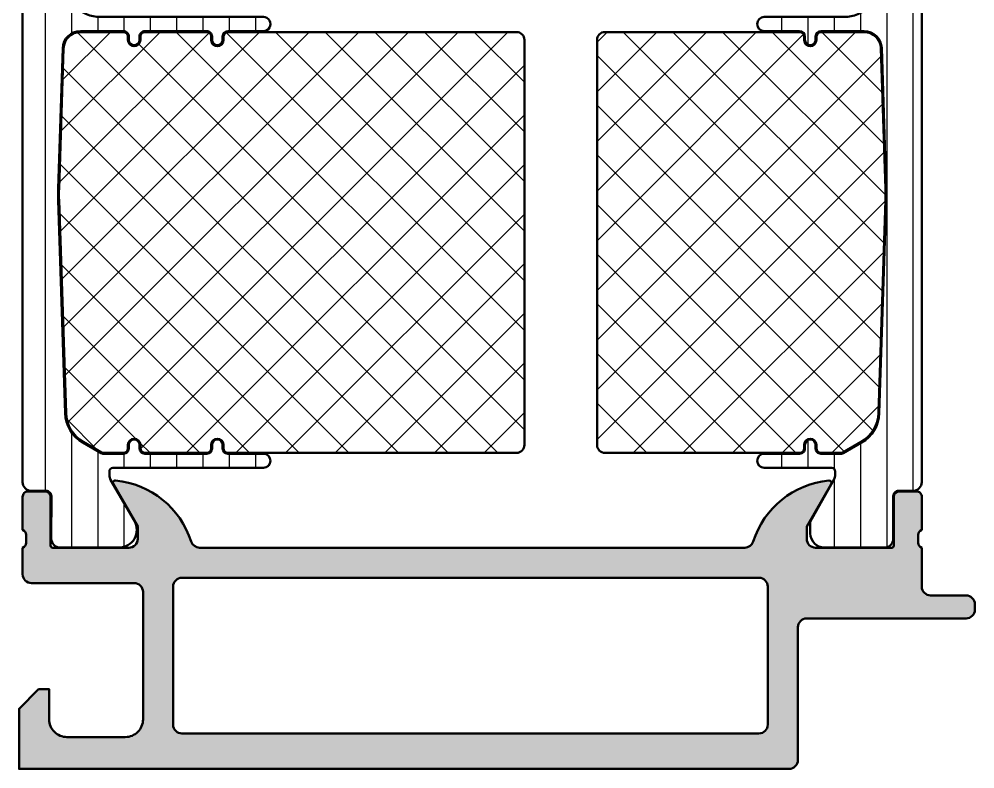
# Model space of a CAD drawing. Extents: x 0 to 69, y 0 to 75.
# Drawn here: x 0 to 54, y 0 to 42.4 of the extents above; entities that cross this region are included whole.
import ezdxf

# ---------------------------------------------------------------- set-up
doc = ezdxf.new("R2010")
doc.units = 0
for name, color, linetype, lineweight in [('0S-Alu contour', 7, 'Continuous', 50), ('0S-Alu hatch', 252, 'Continuous', 25), ('0S-Plastic contour', 254, 'Continuous', 50), ('0S-Plastic hatch', 253, 'Continuous', 25), ('0S-PT contour', 91, 'Continuous', 50), ('0S-PT hatch', 103, 'Continuous', 25)]:
    doc.layers.add(name, color=color, linetype=linetype, lineweight=lineweight)
pattern_1 = [(90, (0, 0), (-1.4859, 0), [])]
pattern_2 = [(135, (0, 0), (-1.403165018917055, -1.403165018917055), []), (225, (0, 0), (1.403165018917055, -1.403165018917055), [])]

# ---------------------------------------------------------------- blocks, each defined once
blk = doc.blocks.new('284167__EAC39E24_F08F_41FD_8D6D_3F1901CAF143___A9483311_2D01_4CB7_B4D9_934046F6C6C5_')
at = {"layer": '0S-Plastic hatch'}
h = blk.add_hatch(dxfattribs=at)
h.set_pattern_fill('ANSI31', color=256, scale=0.4680000000000001, angle=45, style=0)
h.set_pattern_definition(pattern_1)
edge = h.paths.add_edge_path()
edge.add_line((0.2000122070315732, 48.79000299999995), (0.2000122070316014, 16.20999699999988))
edge.add_arc((0.7000122070316016, 16.20999699999988), 0.5000000000000001, 180, 270.000000000008)
edge.add_line((0.7000122070316716, 15.70999699999988), (1.520344880289144, 15.70999699999999))
edge.add_ellipse((1.520344880289145, 15.40999699999993), major_axis=(-0.3000000000000664, 0), ratio=1, start_angle=180, end_angle=270.0000000000001, ccw=False)
edge.add_line((1.820344880289212, 15.40999699999998), (1.820010250983045, 13.00999861706368))
edge.add_arc((2.320006228421732, 13.00999597743869), 0.4999959774456543, 179.9996975182267, 270.0003024811965)
edge.add_line((2.320008868046897, 12.51), (5.635171554863063, 12.51))
edge.add_arc((5.647048997942938, 13.50992946068492), 0.9999999999998763, 269.3194566383534, 389.9999965993499)
edge.add_line((6.513074431403539, 14.00992940928405), (5.166999490301249, 16.34139991764112))
edge.add_ellipse((5.600012207031618, 16.59139989194066), major_axis=(-0.4999999999999833, 0), ratio=1, start_angle=0, end_angle=29.99999659934292, ccw=False)
edge.add_line((5.100012207031636, 16.59139989194066), (5.100012207031607, 16.81001272908001))
edge.add_ellipse((5.300012207031581, 16.81001272908002), major_axis=(-0.1999999999999744, 0), ratio=1, start_angle=269.9999999999959, end_angle=360, ccw=False)
edge.add_line((5.300012207031596, 17.01001272907999), (13.80001220703162, 17.01001272907994))
edge.add_arc((13.80001220703164, 17.41001272907993), 0.3999999999999879, 269.999999999998, 449.9999999999979)
edge.add_line((13.80001220703165, 17.81001272907992), (11.80001220703171, 17.81001272907995))
edge.add_ellipse((11.80001220703172, 18.11001272908), major_axis=(-0.3000000000000504, 0), ratio=1, start_angle=0, end_angle=89.99999999999773, ccw=False)
edge.add_line((11.50001220703167, 18.11001272908), (11.50001220703158, 18.31001272908004))
edge.add_arc((11.20001220703161, 18.31001272908003), 0.2999999999999687, 0, 180)
edge.add_line((10.90001220703165, 18.31001272908003), (10.90001220703173, 18.11001272908013))
edge.add_ellipse((10.60001220703156, 18.11001272908006), major_axis=(-0.3000000000001677, 0), ratio=1, start_angle=90.0000000000133, end_angle=180, ccw=False)
edge.add_line((10.60001220703163, 17.81001272907989), (7.100012207031634, 17.81001272907998))
edge.add_ellipse((7.100012207031648, 18.11001272908), major_axis=(-0.3000000000000256, 0), ratio=1, start_angle=0, end_angle=89.99999999999733, ccw=False)
edge.add_line((6.800012207031622, 18.11001272908), (6.80001220703151, 18.31001272908003))
edge.add_arc((6.500012207031527, 18.31001272908003), 0.2999999999999829, 0, 180)
edge.add_line((6.200012207031544, 18.31001272908003), (6.20001220703163, 18.11001272908007))
edge.add_ellipse((5.900012207031604, 18.11001272908003), major_axis=(-0.3000000000000256, 0), ratio=1, start_angle=90.00000000000801, end_angle=180, ccw=False)
edge.add_line((5.900012207031646, 17.81001272908001), (4.735910591831197, 17.81001272908003))
edge.add_ellipse((4.735910591831219, 18.01001272871151), major_axis=(-0.1999999996314798, 0), ratio=1, start_angle=59.99999999999358, end_angle=89.99999999999392, ccw=False)
edge.add_line((4.635910592015459, 17.83680764827378), (3.599108108724733, 18.43540571210517))
edge.add_ellipse((4.599107943295758, 20.16745660626702), major_axis=(-1.999999992277227, 0), ratio=1, start_angle=1.7229977105125158, end_angle=60.00000534461259, ccw=False)
edge.add_line((2.600012207031636, 20.10732170492413), (2.205392777067667, 32.13201509160896))
edge.add_ellipse((12.20001220700693, 32.4600127290806), major_axis=(-9.999999999975326, 0), ratio=1, start_angle=-1.8796251589939743, end_angle=1.879625158997726, ccw=False)
edge.add_line((2.205392777067638, 32.78801036655162), (2.463167128385703, 40.72281249282728))
edge.add_ellipse((3.462629071382099, 40.6900127290801), major_axis=(-1.000000000000001, 0), ratio=1, start_angle=269.99999999999915, end_angle=358.12037484100546, ccw=False)
edge.add_line((3.462629071382115, 41.69001272908009), (5.900012207031655, 41.69001272908001))
edge.add_ellipse((5.900012207031662, 41.39001272908005), major_axis=(-0.2999999999999616, 0), ratio=1, start_angle=180, end_angle=270.00000000000136, ccw=False)
edge.add_line((6.200012207031626, 41.39001272908007), (6.200012207031602, 41.19001272908003))
edge.add_arc((6.500012207031585, 41.19001272908002), 0.2999999999999829, 180, 360)
edge.add_line((6.800012207031568, 41.19001272908), (6.800012207031567, 41.39001272908001))
edge.add_ellipse((7.100012207031507, 41.39001272908003), major_axis=(-0.2999999999999403, 0), ratio=1, start_angle=269.9999999999971, end_angle=360, ccw=False)
edge.add_line((7.100012207031523, 41.69001272907997), (10.60001220703178, 41.69001272908002))
edge.add_ellipse((10.60001220703179, 41.3900127290801), major_axis=(-0.299999999999919, 0), ratio=1, start_angle=180, end_angle=270.0000000000017, ccw=False)
edge.add_line((10.90001220703171, 41.39001272908013), (10.90001220703162, 41.19001272908))
edge.add_arc((11.20001220703161, 41.19001272908001), 0.2999999999999989, 180, 360)
edge.add_line((11.50001220703162, 41.19001272908003), (11.50001220703167, 41.39001272908003))
edge.add_ellipse((11.80001220703165, 41.39001272908005), major_axis=(-0.2999999999999829, 0), ratio=1, start_angle=270.0000000000048, end_angle=360, ccw=False)
edge.add_line((11.80001220703163, 41.69001272908004), (13.80001220703163, 41.69001272908001))
edge.add_arc((13.80001220703163, 42.09001272907999), 0.3999999999999844, 270, 450.0000000000002)
edge.add_line((13.80001220703162, 42.49001272907999), (4.587873619331288, 42.49001272907993))
edge.add_ellipse((4.587873619331258, 44.49001272907995), major_axis=(-2.000000000000021, 0), ratio=1, start_angle=-1.8796251589948838, end_angle=90.0000000000008, ccw=False)
edge.add_line((2.588949733338446, 44.55561225657435), (2.600012207031579, 44.89270375323563))
edge.add_ellipse((4.599107951015035, 44.83256885166063), major_axis=(-2.000000000000051, 0), ratio=1, start_angle=299.9999946553889, end_angle=358.2770022894899, ccw=False)
edge.add_line((3.59910811258255, 46.56461975251061), (4.600012126247843, 47.1424918255765))
edge.add_arc((4.100012207031541, 48.00851727600147), 1.000000000000034, 299.9999946553925, 360)
edge.add_line((5.100012207031576, 48.00851727600148), (5.10001220703164, 48.40860010805933))
edge.add_ellipse((5.600012207031622, 48.40860010805926), major_axis=(-0.4999999999999823, 0), ratio=1, start_angle=330.00000340065606, end_angle=360, ccw=False)
edge.add_line((5.166999490301257, 48.6586000823588), (6.513074431403653, 50.99007059071589))
edge.add_arc((5.647048997943041, 51.49007053931505), 0.9999999999999021, 330.0000034006489, 450.6805433616455)
edge.add_line((5.635171554863183, 52.49), (2.320008868046778, 52.49))
edge.add_arc((2.320006228421618, 51.99000402256119), 0.4999959774457751, 89.99969751880425, 180.0003024817733)
edge.add_line((1.820010250982811, 51.99000138293619), (1.820344880289098, 49.59000299999996))
edge.add_ellipse((1.520344880289078, 49.59000299999996), major_axis=(-0.3000000000000196, 0), ratio=1, start_angle=90.00000000001342, end_angle=180, ccw=False)
edge.add_line((1.520344880289148, 49.29000299999994), (0.7000122070315689, 49.29000299999994))
edge.add_arc((0.7000122070315709, 48.79000299999995), 0.5, 90.00000000000021, 180)
at = {"layer": '0S-Plastic contour', "color": 7}
for points in [[(5.635171554863183, 52.49), (2.320008868046778, 52.49)], [(1.820010250982811, 51.99000138293619), (1.820344880289098, 49.59000299999996)], [(5.166999490301257, 48.6586000823588), (6.513074431403653, 50.99007059071589)], [(1.520344880289148, 49.29000299999994), (0.7000122070315689, 49.29000299999994)], [(0.2000122070315732, 48.79000299999995), (0.2000122070316014, 16.20999699999988)], [(5.100012207031576, 48.00851727600148), (5.10001220703164, 48.40860010805933)], [(3.59910811258255, 46.56461975251061), (4.600012126247843, 47.1424918255765)], [(2.588949733338446, 44.55561225657435), (2.600012207031579, 44.89270375323563)], [(13.80001220703162, 42.49001272907999), (4.587873619331288, 42.49001272907993)], [(3.462629071382115, 41.69001272908009), (5.900012207031655, 41.69001272908001)], [(7.100012207031523, 41.69001272907997), (10.60001220703178, 41.69001272908002)], [(11.80001220703163, 41.69001272908004), (13.80001220703163, 41.69001272908001)], [(6.200012207031626, 41.39001272908007), (6.200012207031602, 41.19001272908003)], [(6.800012207031568, 41.19001272908), (6.800012207031567, 41.39001272908001)], [(10.90001220703171, 41.39001272908013), (10.90001220703162, 41.19001272908)], [(11.50001220703162, 41.19001272908003), (11.50001220703167, 41.39001272908003)], [(2.205392777067638, 32.78801036655162), (2.463167128385703, 40.72281249282728)], [(2.600012207031636, 20.10732170492413), (2.205392777067667, 32.13201509160896)], [(4.635910592015459, 17.83680764827378), (3.599108108724733, 18.43540571210517)], [(6.200012207031544, 18.31001272908003), (6.20001220703163, 18.11001272908007)], [(6.800012207031622, 18.11001272908), (6.80001220703151, 18.31001272908003)], [(10.90001220703165, 18.31001272908003), (10.90001220703173, 18.11001272908013)], [(11.50001220703167, 18.11001272908), (11.50001220703158, 18.31001272908004)], [(5.900012207031646, 17.81001272908001), (4.735910591831197, 17.81001272908003)], [(10.60001220703163, 17.81001272907989), (7.100012207031634, 17.81001272907998)], [(13.80001220703165, 17.81001272907992), (11.80001220703171, 17.81001272907995)], [(5.100012207031636, 16.59139989194066), (5.100012207031607, 16.81001272908001)], [(5.300012207031596, 17.01001272907999), (13.80001220703162, 17.01001272907994)], [(6.513074431403539, 14.00992940928405), (5.166999490301249, 16.34139991764112)], [(0.7000122070316716, 15.70999699999988), (1.520344880289144, 15.70999699999999)], [(1.820344880289212, 15.40999699999998), (1.820010250983045, 13.00999861706368)], [(2.320008868046897, 12.51), (5.635171554863063, 12.51)]]:
    blk.add_lwpolyline(points, dxfattribs=at)
for centre, radius, start, end in [((2.320006228421618, 51.99000402256119), 0.4999959774457751, 89.99969751880425, 180.0003024817733), ((5.647048997943041, 51.49007053931505), 0.9999999999999021, 330.0000034006489, 90.68054336164558), ((0.7000122070315709, 48.79000299999995), 0.5, 90.00000000000021, 180), ((4.100012207031541, 48.00851727600147), 1.000000000000034, 299.9999946553925, 0), ((13.80001220703163, 42.09001272907999), 0.3999999999999844, 270, 90.00000000000026), ((6.500012207031585, 41.19001272908002), 0.2999999999999829, 180, 0), ((11.20001220703161, 41.19001272908001), 0.2999999999999989, 180, 0), ((6.500012207031527, 18.31001272908003), 0.2999999999999829, 0, 180), ((11.20001220703161, 18.31001272908003), 0.2999999999999687, 0, 180), ((13.80001220703164, 17.41001272907993), 0.3999999999999879, 269.999999999998, 89.99999999999797), ((0.7000122070316016, 16.20999699999988), 0.5000000000000001, 180, 270.000000000008), ((5.647048997942938, 13.50992946068492), 0.9999999999998763, 269.3194566383534, 29.9999965993499), ((2.320006228421732, 13.00999597743869), 0.4999959774456543, 179.9996975182267, 270.0003024811965)]:
    blk.add_arc(centre, radius, start, end, dxfattribs=at)
at = {"layer": '0S-Plastic contour', "color": 7, "extrusion": (0, 0, -1)}
for centre, radius, start, end in [((-1.520344880289078, 49.59000299999996), 0.3000000000000196, 180, 269.9999999999866), ((-5.600012207031622, 48.40860010805926), 0.4999999999999823, 0, 29.99999659934392), ((-4.599107951015035, 44.83256885166063), 2.000000000000051, 1.722997710510139, 60.00000534461111), ((-4.587873619331258, 44.49001272907995), 2.000000000000021, 269.9999999999992, 1.879625158994947), ((-3.462629071382099, 40.6900127290801), 1.000000000000001, 1.879625158994559, 90.00000000000087), ((-5.900012207031662, 41.39001272908005), 0.2999999999999616, 89.99999999999864, 180), ((-7.100012207031507, 41.39001272908003), 0.2999999999999403, 0, 90.00000000000288), ((-10.60001220703179, 41.3900127290801), 0.299999999999919, 89.99999999999831, 180), ((-11.80001220703165, 41.39001272908005), 0.2999999999999829, 0, 89.99999999999525), ((-12.20001220700693, 32.4600127290806), 9.999999999975326, 358.1203748410023, 1.879625158993977), ((-4.599107943295758, 20.16745660626702), 1.999999992277227, 299.9999946553874, 358.2770022894875), ((-4.735910591831219, 18.01001272871151), 0.1999999996314798, 270.0000000000061, 300.0000000000064), ((-5.900012207031604, 18.11001272908003), 0.3000000000000256, 180, 269.999999999992), ((-7.100012207031648, 18.11001272908), 0.3000000000000256, 270.0000000000027, 0), ((-10.60001220703156, 18.11001272908006), 0.3000000000001677, 180, 269.9999999999867), ((-11.80001220703172, 18.11001272908), 0.3000000000000504, 270.0000000000023, 0), ((-5.300012207031581, 16.81001272908002), 0.1999999999999744, 0, 90.00000000000406), ((-5.600012207031618, 16.59139989194066), 0.4999999999999833, 330.0000034006571, 0), ((-1.520344880289145, 15.40999699999993), 0.3000000000000664, 89.99999999999987, 180)]:
    blk.add_arc(centre, radius, start, end, dxfattribs=at)
blk = doc.blocks.new('284167__B654AB22_A4A4_4455_A14E_59116A8809EC___79C80289_31DE_40FC_8C11_E084CD23F577_')
at = {"layer": '0S-Plastic hatch'}
h = blk.add_hatch(dxfattribs=at)
h.set_pattern_fill('ANSI31', color=256, scale=0.4680000000000001, angle=45, style=0)
h.set_pattern_definition(pattern_1)
edge = h.paths.add_edge_path()
edge.add_line((50.99999618530292, 48.79002845815982), (50.99999618530285, 16.20999699999993))
edge.add_ellipse((50.49999618530291, 16.20999699999992), major_axis=(-0.4999999999999361, 0), ratio=1, start_angle=89.99999999999591, end_angle=180, ccw=False)
edge.add_line((50.49999618530288, 15.70999699999998), (49.68966485483909, 15.709997))
edge.add_arc((49.68966485483909, 15.409997), 0.3, 89.99999999999864, 180.0079246230968)
edge.add_line((49.38966485770857, 15.40995550677065), (49.38999678606713, 13.01008188446222))
edge.add_ellipse((48.88999679084961, 13.01001272907996), major_axis=(-0.4999999999999886, 0), ratio=1, start_angle=90.0000000000008, end_angle=180.0079246230969, ccw=False)
edge.add_line((48.88999679084962, 12.51001272907997), (45.49999618530292, 12.51001272907991))
edge.add_ellipse((45.49999618530294, 13.31001272907997), major_axis=(-0.8000000000000576, 0), ratio=1, start_angle=0, end_angle=89.99999999999852, ccw=False)
edge.add_line((44.69999618530287, 13.31001272907996), (44.69999618530285, 13.96001272908004))
edge.add_line((44.69999618530285, 13.96001272908004), (46.04730603880878, 16.37258356831047))
edge.add_arc((45.60999618479498, 16.61498837867992), 0.5000000005078241, 330.9999999999887, 360)
edge.add_line((46.1099961853028, 16.61498837867982), (46.10999618530286, 16.81001272908003))
edge.add_arc((45.9099961853029, 16.81001272908003), 0.1999999999999602, 0, 90.00000000000813)
edge.add_line((45.90999618530287, 17.01001272907999), (42.09999618530285, 17.01001272907994))
edge.add_ellipse((42.09999618530284, 17.41001272907994), major_axis=(-0.4000000000000057, 0), ratio=1, start_angle=-89.99999999999801, end_angle=90.00000000000199, ccw=False)
edge.add_line((42.09999618530285, 17.81001272907995), (44.09999618530285, 17.81001272907998))
edge.add_arc((44.0999961853029, 18.11001272907995), 0.3000000000000043, 269.9999999999919, 360)
edge.add_line((44.3999961853029, 18.11001272907996), (44.39999618530289, 18.31001272908))
edge.add_ellipse((44.6999961853029, 18.31001272908001), major_axis=(-0.3000000000000114, 0), ratio=1, start_angle=180, end_angle=360, ccw=False)
edge.add_line((44.99999618530291, 18.31001272908), (44.99999618530286, 18.11001272907996))
edge.add_arc((45.29999618530284, 18.11001272907999), 0.2999999999999829, 180, 270.0000000000054)
edge.add_line((45.29999618530287, 17.81001272908001), (46.46409780050315, 17.81001272908001))
edge.add_arc((46.46409780050314, 18.01001272871148), 0.1999999996314743, 270.0000000000041, 300.0000000000043)
edge.add_line((46.56409780031888, 17.83680764827375), (47.60090028360976, 18.43540571210523))
edge.add_arc((46.60090044903872, 20.16745660626705), 1.99999999227721, 299.9999946553879, 358.2770022894884)
edge.add_line((48.59999618530283, 20.10732170492419), (48.99461561526679, 32.13201509160792))
edge.add_arc((38.9999961853011, 32.46001272908053), 10.00000000000177, 358.1203748410016, 361.8796251589934)
edge.add_line((48.99461561526682, 32.78801036655228), (48.73684126394879, 40.72281249282727))
edge.add_arc((47.73737932095237, 40.69001272908004), 1.000000000000027, 1.87962515899611, 90.0000000000016)
edge.add_line((47.73737932095234, 41.69001272908007), (45.29999618530282, 41.69001272908001))
edge.add_arc((45.29999618530282, 41.39001272908006), 0.2999999999999545, 90, 180)
edge.add_line((44.99999618530286, 41.39001272908006), (44.99999618530286, 41.19001272908001))
edge.add_ellipse((44.69999618530287, 41.19001272908), major_axis=(-0.2999999999999829, 0), ratio=1, start_angle=0, end_angle=180, ccw=False)
edge.add_line((44.39999618530289, 41.19001272908), (44.39999618530289, 41.39001272908))
edge.add_arc((44.09999618530292, 41.39001272908002), 0.2999999999999687, 0, 89.99999999999729)
edge.add_line((44.09999618530294, 41.69001272907999), (42.09999618530285, 41.69001272908003))
edge.add_ellipse((42.09999618530285, 42.09001272908), major_axis=(-0.3999999999999772, 0), ratio=1, start_angle=-89.99999999999898, end_angle=90.00000000000102, ccw=False)
edge.add_line((42.09999618530285, 42.49001272907999), (46.61213477300323, 42.49001272907992))
edge.add_arc((46.61213477300323, 44.49001272907992), 1.999999999999992, 270, 361.8796251589957)
edge.add_line((48.61105865899602, 44.55561225657434), (48.59999618530285, 44.89270375323569))
edge.add_arc((46.60090044131941, 44.83256885166064), 2.000000000000035, 1.722997710511408, 60.00000534461239)
edge.add_line((47.60090027975185, 46.56461975251063), (46.60999626608671, 47.14249182557646))
edge.add_ellipse((47.1099961853029, 48.00851727600147), major_axis=(-1.000000000000017, 0), ratio=1, start_angle=0, end_angle=60.000005344614124, ccw=False)
edge.add_line((46.10999618530288, 48.00851727600148), (46.10999618530282, 48.38503707957998))
edge.add_arc((45.60999618518125, 48.38503707958), 0.5000000001215765, 0, 28.99999999999719)
edge.add_line((46.04730603885729, 48.62744188976209), (44.69999618530282, 51.04001272908011))
edge.add_line((44.69999618530282, 51.04001272908011), (44.69999618530285, 51.69001272908001))
edge.add_ellipse((45.4999961853028, 51.69001272907997), major_axis=(-0.7999999999999546, 0), ratio=1, start_angle=269.99999999999795, end_angle=360, ccw=False)
edge.add_line((45.49999618530283, 52.49001272907992), (48.88999679563207, 52.49001272907996))
edge.add_ellipse((48.88999679563206, 51.99001272907994), major_axis=(-0.5000000000000142, 0), ratio=1, start_angle=179.9920752627074, end_angle=269.9999999999992, ccw=False)
edge.add_line((49.38999679084947, 51.9899435727013), (49.38966485770865, 49.59006995198702))
edge.add_arc((49.68966485483909, 49.59002845815983), 0.2999999999999999, 179.9920752627072, 270)
edge.add_line((49.68966485483909, 49.29002845815983), (50.49999618530292, 49.29002845815983))
edge.add_ellipse((50.49999618530292, 48.79002845815983), major_axis=(-0.5, 0), ratio=1, start_angle=180, end_angle=270, ccw=False)
at = {"layer": '0S-Plastic contour', "color": 7}
for points in [[(45.49999618530283, 52.49001272907992), (48.88999679563207, 52.49001272907996)], [(49.38999679084947, 51.9899435727013), (49.38966485770865, 49.59006995198702)], [(46.04730603885729, 48.62744188976209), (44.69999618530282, 51.04001272908011), (44.69999618530285, 51.69001272908001)], [(49.68966485483909, 49.29002845815983), (50.49999618530292, 49.29002845815983)], [(50.99999618530292, 48.79002845815982), (50.99999618530285, 16.20999699999992)], [(46.10999618530288, 48.00851727600148), (46.10999618530282, 48.38503707957998)], [(47.60090027975185, 46.56461975251063), (46.60999626608671, 47.14249182557646)], [(48.61105865899602, 44.55561225657434), (48.59999618530285, 44.89270375323569)], [(42.09999618530285, 42.49001272907999), (46.61213477300323, 42.49001272907992)], [(44.09999618530294, 41.69001272907999), (42.09999618530285, 41.69001272908003)], [(47.73737932095234, 41.69001272908007), (45.29999618530282, 41.69001272908001)], [(44.39999618530289, 41.19001272908), (44.39999618530289, 41.39001272908)], [(44.99999618530286, 41.39001272908006), (44.99999618530286, 41.19001272908001)], [(48.99461561526682, 32.78801036655228), (48.73684126394879, 40.72281249282727)], [(48.59999618530283, 20.10732170492419), (48.99461561526679, 32.13201509160792)], [(46.56409780031888, 17.83680764827375), (47.60090028360976, 18.43540571210523)], [(44.3999961853029, 18.11001272907996), (44.39999618530289, 18.31001272908)], [(44.99999618530291, 18.31001272908), (44.99999618530286, 18.11001272907996)], [(42.09999618530285, 17.81001272907995), (44.09999618530285, 17.81001272907998)], [(45.29999618530287, 17.81001272908001), (46.46409780050315, 17.81001272908001)], [(45.90999618530287, 17.01001272907999), (42.09999618530285, 17.01001272907994)], [(46.1099961853028, 16.61498837867982), (46.10999618530286, 16.81001272908003)], [(44.69999618530287, 13.31001272907996), (44.69999618530285, 13.96001272908004), (46.04730603880878, 16.37258356831047)], [(50.49999618530288, 15.70999699999998), (49.68966485483909, 15.709997)], [(49.38966485770857, 15.40995550677065), (49.38999678606713, 13.01008188446222)], [(48.88999679084962, 12.51001272907997), (45.49999618530292, 12.51001272907991)]]:
    blk.add_lwpolyline(points, dxfattribs=at)
at = {"layer": '0S-Plastic contour', "color": 7, "extrusion": (0, 0, -1)}
for centre, radius, start, end in [((-45.4999961853028, 51.69001272907997), 0.7999999999999546, 0, 90.00000000000205), ((-48.88999679563206, 51.99001272907994), 0.5000000000000142, 90.00000000000081, 180.0079247372927), ((-50.49999618530292, 48.79002845815983), 0.5, 90, 180), ((-47.1099961853029, 48.00851727600147), 1.000000000000017, 299.999994655386, 0), ((-42.09999618530285, 42.09001272908), 0.3999999999999772, 269.999999999999, 89.99999999999898), ((-44.69999618530287, 41.19001272908), 0.2999999999999829, 180, 0), ((-44.6999961853029, 18.31001272908001), 0.3000000000000114, 0, 180), ((-42.09999618530284, 17.41001272907994), 0.4000000000000057, 269.999999999998, 89.99999999999797), ((-50.49999618530291, 16.20999699999992), 0.4999999999999361, 180, 270.0000000000041), ((-45.49999618530294, 13.31001272907997), 0.8000000000000576, 270.0000000000015, 0), ((-48.88999679084961, 13.01001272907996), 0.4999999999999886, 179.9920753769031, 269.9999999999992)]:
    blk.add_arc(centre, radius, start, end, dxfattribs=at)
at = {"layer": '0S-Plastic contour', "color": 7}
for centre, radius, start, end in [((49.68966485483909, 49.59002845815983), 0.2999999999999999, 179.9920752627072, 270), ((45.60999618518125, 48.38503707958), 0.5000000001215765, 0, 28.99999999999719), ((46.60090044131941, 44.83256885166064), 2.000000000000035, 1.722997710511408, 60.00000534461239), ((46.61213477300323, 44.49001272907992), 1.999999999999992, 270, 1.879625158995722), ((44.09999618530292, 41.39001272908002), 0.2999999999999687, 0, 89.99999999999729), ((45.29999618530282, 41.39001272908006), 0.2999999999999545, 90, 180), ((47.73737932095237, 40.69001272908004), 1.000000000000027, 1.87962515899611, 90.0000000000016), ((38.9999961853011, 32.46001272908053), 10.00000000000177, 358.1203748410016, 1.879625158993395), ((46.60090044903872, 20.16745660626705), 1.99999999227721, 299.9999946553879, 358.2770022894884), ((44.0999961853029, 18.11001272907995), 0.3000000000000043, 269.9999999999919, 0), ((45.29999618530284, 18.11001272907999), 0.2999999999999829, 180, 270.0000000000054), ((46.46409780050314, 18.01001272871148), 0.1999999996314743, 270.0000000000041, 300.0000000000043), ((45.9099961853029, 16.81001272908003), 0.1999999999999602, 0, 90.00000000000813), ((45.60999618479498, 16.61498837867992), 0.5000000005078241, 330.9999999999887, 0), ((49.68966485483909, 15.409997), 0.3, 89.99999999999864, 180.0079246230968)]:
    blk.add_arc(centre, radius, start, end, dxfattribs=at)
blk = doc.blocks.new('376580__E3991DFD_D12F_4B77_AAC0_97CEF52DB8CD_')
at = {"layer": '0S-PT hatch'}
h = blk.add_hatch(dxfattribs=at)
h.set_pattern_fill('ANSI37', color=256, scale=0.625, angle=90, style=0)
h.set_pattern_definition(pattern_2)
edge = h.paths.add_edge_path()
edge.add_ellipse((28.10001220703157, 41.19001272908), major_axis=(-0.45000000000001, 0), ratio=1, start_angle=180, end_angle=270.0000000000018, ccw=False)
edge.add_line((28.55001220703158, 41.19001272907999), (28.55001220703161, 18.31001272908))
edge.add_ellipse((28.10001220703164, 18.31001272907998), major_axis=(-0.4499999999999745, 0), ratio=1, start_angle=90.00000000000051, end_angle=180, ccw=False)
edge.add_line((28.10001220703164, 17.86001272908), (11.8000122070316, 17.86001272907995))
edge.add_ellipse((11.80001220703162, 18.11001272907996), major_axis=(-0.2500000000000071, 0), ratio=1, start_angle=0, end_angle=89.99999999999471, ccw=False)
edge.add_line((11.55001220703161, 18.11001272907995), (11.55001220703158, 18.31001272908))
edge.add_arc((11.20001220703156, 18.31001272907999), 0.3500000000000263, 0, 180)
edge.add_line((10.85001220703153, 18.31001272907999), (10.85001220703164, 18.11001272907999))
edge.add_ellipse((10.60001220703157, 18.11001272908002), major_axis=(-0.250000000000071, 0), ratio=1, start_angle=89.99999999999432, end_angle=180, ccw=False)
edge.add_line((10.60001220703155, 17.86001272907995), (7.100012207031583, 17.86001272907995))
edge.add_ellipse((7.100012207031606, 18.11001272907999), major_axis=(-0.2500000000000391, 0), ratio=1, start_angle=0, end_angle=89.99999999999471, ccw=False)
edge.add_line((6.850012207031567, 18.11001272907999), (6.850012207031595, 18.31001272908))
edge.add_arc((6.50001220703157, 18.31001272907999), 0.3500000000000254, 0, 180)
edge.add_line((6.150012207031545, 18.31001272907999), (6.150012207031658, 18.11001272908))
edge.add_ellipse((5.900012207031611, 18.11001272908005), major_axis=(-0.2500000000000471, 0), ratio=1, start_angle=89.99999999998857, end_angle=180, ccw=False)
edge.add_line((5.900012207031561, 17.86001272908), (4.735910591831285, 17.86001272908))
edge.add_ellipse((4.735910594164077, 18.0100127374173), major_axis=(-0.1500000083372975, 0), ratio=1, start_angle=59.99999910894479, end_angle=89.99999910893928, ccw=False)
edge.add_line((4.660910587975184, 17.88010892079572), (3.62410810468543, 18.47870698462645))
edge.add_ellipse((4.59910794329575, 20.16745660626693), major_axis=(-1.949999992277185, 0), ratio=1, start_angle=1.7210023746736738, end_angle=60.00000534460838, ccw=False)
edge.add_line((2.649987559959644, 20.10889295589623), (2.255365874217517, 32.1336550797958))
edge.add_ellipse((12.20026412829432, 32.46001277071376), major_axis=(-9.950251787083644, 0), ratio=1, start_angle=-1.8796724993542853, end_angle=1.8795778186369034, ccw=False)
edge.add_line((2.255366413534002, 32.78638689547874), (2.513140225535435, 40.72117250463985))
edge.add_ellipse((3.462629071382069, 40.69001272908), major_axis=(-0.9500000000000595, 0), ratio=1, start_angle=269.99999999999864, end_angle=358.12037484100387, ccw=False)
edge.add_line((3.462629071382091, 41.64001272908006), (5.900012207031593, 41.64001272908001))
edge.add_ellipse((5.900012207031601, 41.39001272908002), major_axis=(-0.25, 0), ratio=1, start_angle=180, end_angle=270.00000000000205, ccw=False)
edge.add_line((6.150012207031601, 41.39001272908003), (6.150012207031601, 41.19001272908))
edge.add_arc((6.500012207031584, 41.19001272908), 0.3499999999999828, 180, 360)
edge.add_line((6.850012207031567, 41.19001272908001), (6.850012207031567, 41.39001272907999))
edge.add_ellipse((7.100012207031544, 41.39001272908001), major_axis=(-0.2499999999999769, 0), ratio=1, start_angle=269.9999999999986, end_angle=360, ccw=False)
edge.add_line((7.10001220703155, 41.64001272907999), (10.60001220703167, 41.64001272908))
edge.add_ellipse((10.60001220703167, 41.39001272908003), major_axis=(-0.2499999999999787, 0), ratio=1, start_angle=180, end_angle=270.0000000000008, ccw=False)
edge.add_line((10.85001220703165, 41.39001272908005), (10.85001220703162, 41.19001272908001))
edge.add_arc((11.2000122070316, 41.19001272908), 0.3499999999999837, 180, 360)
edge.add_line((11.55001220703159, 41.19001272908), (11.55001220703161, 41.39001272908005))
edge.add_ellipse((11.80001220703155, 41.39001272908006), major_axis=(-0.2499999999999343, 0), ratio=1, start_angle=270.00000000000165, end_angle=360, ccw=False)
edge.add_line((11.80001220703154, 41.64001272908), (28.10001220703155, 41.64001272908001))
at = {"layer": '0S-PT contour', "color": 7}
for points in [[(3.462629071382091, 41.64001272908006), (5.900012207031593, 41.64001272908001)], [(7.10001220703155, 41.64001272907999), (10.60001220703167, 41.64001272908)], [(11.80001220703154, 41.64001272908), (28.10001220703155, 41.64001272908001)], [(6.150012207031601, 41.39001272908003), (6.150012207031601, 41.19001272908)], [(6.850012207031567, 41.19001272908001), (6.850012207031567, 41.39001272907999)], [(10.85001220703165, 41.39001272908005), (10.85001220703162, 41.19001272908001)], [(11.55001220703159, 41.19001272908), (11.55001220703161, 41.39001272908005)], [(28.55001220703158, 41.19001272907999), (28.55001220703161, 18.31001272908)], [(2.255366413534002, 32.78638689547874), (2.513140225535435, 40.72117250463985)], [(2.649987559959644, 20.10889295589623), (2.255365874217517, 32.1336550797958)], [(4.660910587975184, 17.88010892079572), (3.62410810468543, 18.47870698462645)], [(5.900012207031561, 17.86001272908), (4.735910591831285, 17.86001272908)], [(6.150012207031545, 18.31001272907999), (6.150012207031658, 18.11001272908)], [(6.850012207031567, 18.11001272907999), (6.850012207031595, 18.31001272908)], [(10.60001220703155, 17.86001272907995), (7.100012207031583, 17.86001272907995)], [(10.85001220703153, 18.31001272907999), (10.85001220703164, 18.11001272907999)], [(11.55001220703161, 18.11001272907995), (11.55001220703158, 18.31001272908)], [(28.10001220703164, 17.86001272908), (11.8000122070316, 17.86001272907995)]]:
    blk.add_lwpolyline(points, dxfattribs=at)
at = {"layer": '0S-PT contour', "color": 7, "extrusion": (0, 0, -1)}
for centre, radius, start, end in [((-3.462629071382069, 40.69001272908), 0.9500000000000596, 1.87962515899611, 90.00000000000138), ((-5.900012207031601, 41.39001272908002), 0.25, 89.99999999999797, 180), ((-7.100012207031544, 41.39001272908001), 0.2499999999999769, 0, 90.00000000000142), ((-10.60001220703167, 41.39001272908003), 0.2499999999999787, 89.9999999999992, 180), ((-11.80001220703155, 41.39001272908006), 0.2499999999999343, 0, 89.99999999999837), ((-28.10001220703157, 41.19001272908), 0.45000000000001, 89.9999999999982, 180), ((-12.20026412829432, 32.46001277071376), 9.950251787083644, 358.1204221813631, 1.879672499354347), ((-4.59910794329575, 20.16745660626693), 1.949999992277185, 299.9999946553916, 358.2789976253263), ((-4.735910594164077, 18.0100127374173), 0.1500000083372975, 270.0000008910607, 300.0000008910552), ((-5.900012207031611, 18.11001272908005), 0.2500000000000471, 180, 270.0000000000114), ((-7.100012207031606, 18.11001272907999), 0.2500000000000391, 270.0000000000053, 0), ((-10.60001220703157, 18.11001272908002), 0.250000000000071, 180, 270.0000000000057), ((-11.80001220703162, 18.11001272907996), 0.2500000000000071, 270.0000000000053, 0), ((-28.10001220703164, 18.31001272907998), 0.4499999999999745, 180, 269.9999999999995)]:
    blk.add_arc(centre, radius, start, end, dxfattribs=at)
at = {"layer": '0S-PT contour', "color": 7}
for centre, radius, start, end in [((6.500012207031584, 41.19001272908), 0.3499999999999828, 180, 0), ((11.2000122070316, 41.19001272908), 0.3499999999999837, 180, 0), ((6.50001220703157, 18.31001272907999), 0.3500000000000254, 0, 180), ((11.20001220703156, 18.31001272907999), 0.3500000000000263, 0, 180)]:
    blk.add_arc(centre, radius, start, end, dxfattribs=at)
blk = doc.blocks.new('376580__C558F686_A2E0_4594_8B33_9193FE42C2FC_')
at = {"layer": '0S-PT hatch'}
h = blk.add_hatch(dxfattribs=at)
h.set_pattern_fill('ANSI37', color=256, scale=0.625, angle=90, style=0)
h.set_pattern_definition(pattern_2)
edge = h.paths.add_edge_path()
edge.add_line((32.64999618530291, 41.19001272908), (32.64999618530288, 18.31001272907999))
edge.add_arc((33.09999618530287, 18.31001272907999), 0.4499999999999851, 180, 270)
edge.add_line((33.09999618530287, 17.86001272908), (44.09999618530288, 17.86001272907995))
edge.add_arc((44.09999618530284, 18.11001272907995), 0.25, 270.0000000000081, 360)
edge.add_line((44.34999618530284, 18.11001272907987), (44.34999618530293, 18.31001272908012))
edge.add_ellipse((44.69999618530292, 18.31001272908001), major_axis=(-0.3499999999999943, 0), ratio=1, start_angle=180, end_angle=360, ccw=False)
edge.add_line((45.04999618530291, 18.31001272907991), (45.04999618530286, 18.11001272908007))
edge.add_arc((45.29999618530285, 18.11001272908), 0.2499999999999964, 180, 270)
edge.add_line((45.29999618530285, 17.86001272908), (46.46409780050317, 17.86001272908001))
edge.add_arc((46.46409780050318, 18.01001272871138), 0.1499999996313661, 269.9999999999973, 299.9999946536885)
edge.add_line((46.53909778819744, 17.88010891146465), (47.57590028759895, 18.47870698459761))
edge.add_arc((46.60090044903872, 20.16745660626704), 1.949999992277207, 299.9999946536919, 358.2789976252668)
edge.add_line((48.55002083237478, 20.10889295589431), (48.94464251811699, 32.13365507979569))
edge.add_arc((38.99974426402595, 32.46001277071274), 9.95025178709784, 358.1204221813712, 361.879672499462)
edge.add_line((48.94464197879985, 32.78638689549691), (48.68686816679884, 40.7211725046441))
edge.add_arc((47.73737932095236, 40.69001272908006), 0.9500000000000312, 1.879625159248617, 90.00000000000216)
edge.add_line((47.73737932095232, 41.64001272908008), (45.29999618530279, 41.64001272908))
edge.add_arc((45.29999618530279, 41.39001272908006), 0.249999999999936, 90, 180)
edge.add_line((45.04999618530286, 41.39001272908006), (45.04999618530286, 41.19001272908001))
edge.add_ellipse((44.69999618530287, 41.19001272908001), major_axis=(-0.3499999999999801, 0), ratio=1, start_angle=0, end_angle=180, ccw=False)
edge.add_line((44.3499961853029, 41.19001272908001), (44.3499961853029, 41.39001272908003))
edge.add_arc((44.09999618530294, 41.39001272908003), 0.2499999999999574, 0, 90.0000000000016)
edge.add_line((44.09999618530293, 41.64001272907999), (33.09999618530293, 41.64001272908001))
edge.add_arc((33.09999618530293, 41.19001272908), 0.4500000000000171, 90, 180)
at = {"layer": '0S-PT contour', "color": 7}
for points in [[(44.09999618530293, 41.64001272907999), (33.09999618530293, 41.64001272908001)], [(47.73737932095232, 41.64001272908008), (45.29999618530279, 41.64001272908)], [(32.64999618530291, 41.19001272908), (32.64999618530288, 18.31001272907999)], [(44.3499961853029, 41.19001272908001), (44.3499961853029, 41.39001272908003)], [(45.04999618530286, 41.39001272908006), (45.04999618530286, 41.19001272908001)], [(48.94464197879985, 32.78638689549691), (48.68686816679884, 40.7211725046441)], [(48.55002083237478, 20.10889295589431), (48.94464251811699, 32.13365507979569)], [(46.53909778819744, 17.88010891146465), (47.57590028759895, 18.47870698459761)], [(33.09999618530287, 17.86001272908), (44.09999618530288, 17.86001272907995)], [(44.34999618530284, 18.11001272907987), (44.34999618530293, 18.31001272908012)], [(45.04999618530291, 18.31001272907991), (45.04999618530286, 18.11001272908007)], [(45.29999618530285, 17.86001272908), (46.46409780050317, 17.86001272908001)]]:
    blk.add_lwpolyline(points, dxfattribs=at)
for centre, radius, start, end in [((33.09999618530293, 41.19001272908), 0.4500000000000171, 90, 180), ((44.09999618530294, 41.39001272908003), 0.2499999999999574, 0, 90.0000000000016), ((45.29999618530279, 41.39001272908006), 0.249999999999936, 90, 180), ((47.73737932095236, 40.69001272908006), 0.9500000000000312, 1.879625159248617, 90.00000000000216), ((38.99974426402595, 32.46001277071274), 9.95025178709784, 358.1204221813712, 1.879672499461979), ((46.60090044903872, 20.16745660626704), 1.949999992277207, 299.9999946536919, 358.2789976252668), ((33.09999618530287, 18.31001272907999), 0.4499999999999851, 180, 270), ((44.09999618530284, 18.11001272907995), 0.25, 270.0000000000081, 0), ((45.29999618530285, 18.11001272908), 0.2499999999999964, 180, 270), ((46.46409780050318, 18.01001272871138), 0.1499999996313661, 269.9999999999973, 299.9999946536885)]:
    blk.add_arc(centre, radius, start, end, dxfattribs=at)
at = {"layer": '0S-PT contour', "color": 7, "extrusion": (0, 0, -1)}
for centre, radius, start, end in [((-44.69999618530287, 41.19001272908001), 0.3499999999999801, 180, 0), ((-44.69999618530292, 18.31001272908001), 0.3499999999999943, 0, 180)]:
    blk.add_arc(centre, radius, start, end, dxfattribs=at)
blk = doc.blocks.new('376520__C8F7C0BF_0668_4A20_B5AA_E76072B66556_')
at = {"layer": '0S-Alu hatch'}
h = blk.add_hatch(color=256, dxfattribs=at)
edge = h.paths.add_edge_path()
edge.add_arc((0.7000122070315364, 10.99999694824197), 0.5000000000000587, 180, 269.9999999993675)
edge.add_line((0.7000122070260169, 10.49999694824192), (6.499999999999669, 10.49999694824177))
edge.add_ellipse((6.499999999999658, 9.999996948241776), major_axis=(-0.5, 0), ratio=1, start_angle=180, end_angle=269.99999999999875, ccw=False)
edge.add_line((6.999999999999658, 9.99999694824178), (6.999999999999688, 2.799984741210907))
edge.add_ellipse((6.000007629394779, 2.799992370604863), major_axis=(-0.9999923706340123, 0), ratio=1, start_angle=89.99956286399839, end_angle=179.9995628645582, ccw=False)
edge.add_line((5.99999999999048, 1.799999999999954), (2.700004577626372, 1.799999999999954))
edge.add_ellipse((2.699996948207192, 2.799996948207157), major_axis=(-0.9999969482363074, 0), ratio=1, start_angle=-0.0004371379432086542, end_angle=90.0004371348532, ccw=False)
edge.add_line((1.699999999999989, 2.800004577674059), (1.699999999999989, 4.5))
edge.add_line((1.699999999999989, 4.5), (1.099999999999994, 4.5))
edge.add_line((1.099999999999994, 4.5), (0, 3.400000000000005))
edge.add_line((0, 3.400000000000005), (0, 0))
edge.add_line((0, 0), (43.49999618530318, 0))
edge.add_arc((43.49999088482309, 0.5000053004797637), 0.5000053005078584, 270.0006073838383, 359.9993926164032)
edge.add_line((43.99999618530286, 0.4999999999997728), (43.99999618530228, 8))
edge.add_ellipse((44.50000179638787, 7.999994388913949), major_axis=(-0.5000056111170748, 0), ratio=1, start_angle=270.0006429757934, end_angle=359.9993570239796, ccw=False)
edge.add_line((44.49999618530259, 8.499999999999542), (53.49999618529718, 8.499999999999886))
edge.add_arc((53.50001144432466, 8.999977112354859), 0.4999771125878212, 269.9982513642075, 360.0034972169345)
edge.add_line((53.99998855598112, 9.000007629932854), (53.99999618530286, 9.299461884249334))
edge.add_arc((53.4999885558496, 9.29945425497107), 0.5000076295114687, 0.0008742375329365, 89.99825149885515)
edge.add_line((53.5000038146334, 9.799461884249713), (51.49999618529785, 9.799461884249238))
edge.add_ellipse((51.49997329676995, 10.29943899612415), major_axis=(-0.4999771123988193, 0), ratio=1, start_angle=-0.003497215788172525, end_angle=90.00262295216231, ccw=False)
edge.add_line((50.99999618530251, 10.29946951369197), (50.99999618530286, 12.49972941624547))
edge.add_ellipse((51.07883263184588, 12.76725000823858), major_axis=(-0.2788950563274215, 0), ratio=1, start_angle=-1.1645893740948168, end_angle=73.58012358051172, ccw=False)
edge.add_line((50.79999518530285, 12.77291841623694), (50.79999518530285, 13.22651241623696))
edge.add_ellipse((51.07886328094603, 13.23217307571402), major_axis=(-0.2789255417371649, 0), ratio=1, start_angle=-73.57540544464439, end_angle=1.1628700728880972, ccw=False)
edge.add_line((50.99999618530286, 13.49971641623698), (50.99999618530286, 15.37972741624547))
edge.add_arc((50.69999618530284, 15.37972741624546), 0.3000000000000167, 0, 90.00000000000136)
edge.add_line((50.69999618530284, 15.67972741624548), (49.72002186626007, 15.67972741624547))
edge.add_arc((49.72002186626007, 15.37972741624547), 0.3000000000000043, 90, 180)
edge.add_line((49.42002186626007, 15.37972741624547), (49.42002186626005, 12.61972941624546))
edge.add_ellipse((49.30002186626007, 12.61972941624546), major_axis=(-0.1199999999999832, 0), ratio=1, start_angle=89.9999999999967, end_angle=180, ccw=False)
edge.add_line((49.30002186626006, 12.49972941624547), (44.99999618530252, 12.49972941624604))
edge.add_ellipse((44.99999618530257, 12.99972941624631), major_axis=(-0.5000000000002754, 0), ratio=1, start_angle=0, end_angle=89.99999999999511, ccw=False)
edge.add_line((44.49999618530229, 12.99972941624631), (44.49999618530262, 13.69972941624681))
edge.add_line((44.49999618530262, 13.69972941624681), (45.88149164292486, 16.09254973927409))
edge.add_arc((45.76187640065447, 16.16160963159813), 0.1381197846480014, 329.9999999999798, 455.62257755076)
edge.add_arc((46.23821942647484, 11.32312055440376), 4.999999999994413, 95.62257755077847, 162.2515836439174)
edge.add_ellipse((40.99999618530121, 12.99972941625174), major_axis=(-0.5000000000054636, 0), ratio=1, start_angle=90.00000000008549, end_angle=162.2515836440301, ccw=False)
edge.add_line((40.99999618530196, 12.49972941624628), (10.19998931884244, 12.49971341118385))
edge.add_ellipse((10.19998168982028, 12.999696975624), major_axis=(-0.4999835644983611, 0), ratio=1, start_angle=17.74498575482562, end_angle=90.00087425028062, ccw=False)
edge.add_arc((4.961673724140498, 11.32340676612936), 4.999999999999976, 17.74498575482495, 84.36830429671564)
edge.add_arc((5.438697005535039, 16.16090987847369), 0.1390342962602905, 84.36830429671649, 204.0625725699237)
edge.add_line((5.311744689941635, 16.10422085747255), (6.69998931884754, 13.69971035942618))
edge.add_line((6.69998931884754, 13.69971035942618), (6.699989318847, 12.99969815239452))
edge.add_ellipse((6.200012206244657, 12.99969052288302), major_axis=(-0.499977112660555, 0), ratio=1, start_angle=89.9965027825238, end_angle=180.000874317573, ccw=False)
edge.add_line((6.199981688661864, 12.49971341115383), (1.899986526074375, 12.49972941624583))
edge.add_ellipse((1.899986526074378, 12.61972941624583), major_axis=(-0.120000000000001, 0), ratio=1, start_angle=0, end_angle=89.9999999999983, ccw=False)
edge.add_line((1.779986526074377, 12.61972941624583), (1.779986526074377, 15.37972741624582))
edge.add_arc((1.47998652607437, 15.37972741624582), 0.300000000000006, 0, 89.99999999999974)
edge.add_line((1.479986526074372, 15.67972741624583), (0.5000122070315977, 15.67972741624583))
edge.add_arc((0.5000122070315947, 15.37972741624583), 0.3000000000000036, 89.99999999999943, 180)
edge.add_line((0.2000122070315911, 15.37972741624583), (0.2000122070315911, 13.49971641623731))
edge.add_ellipse((0.1211451113884256, 13.23217307571438), major_axis=(-0.2789255417371468, 0), ratio=1, start_angle=178.8371299271133, end_angle=253.57540544464558, ccw=False)
edge.add_line((0.4000132070315913, 13.22651241623731), (0.4000132070315915, 12.77291841623732))
edge.add_ellipse((0.1211757604885447, 12.76725000823894), major_axis=(-0.2788950563274339, 0), ratio=1, start_angle=106.4198764194928, end_angle=181.1645893740985, ccw=False)
edge.add_line((0.200012207031591, 12.49972941624582), (0.2000122070314777, 10.99999694823192))
edge = h.paths.add_edge_path()
edge.add_line((8.700003051757562, 2.500038148416935), (8.700003051757678, 10.2999969482313))
edge.add_ellipse((9.200033569335687, 10.29996643066386), major_axis=(-0.5000305185092739, 0), ratio=1, start_angle=270.00349684404557, end_angle=359.99650315784504, ccw=False)
edge.add_line((9.200003051752105, 10.79999694824187), (41.7999931335395, 10.79999694824197))
edge.add_ellipse((41.79999313354474, 10.2999969482421), major_axis=(-0.4999999999998721, 0), ratio=1, start_angle=180, end_angle=270.0000000006001, ccw=False)
edge.add_line((42.2999931335446, 10.29999694824222), (42.29999313354483, 2.499999999999667))
edge.add_ellipse((41.79996261403523, 2.500015258090416), major_axis=(-0.5000305197423942, 0), ratio=1, start_angle=90.0061194753448, end_angle=179.9982516583455, ccw=False)
edge.add_line((41.80001601979142, 1.999984741200023), (9.200003051752788, 1.999999999999658))
edge.add_ellipse((9.199972531851145, 2.499969483876828), major_axis=(-0.4999694848086915, 0), ratio=1, start_angle=-0.0078688569589076, end_angle=90.00349753656889, ccw=False)
at = {"layer": '0S-Alu contour', "color": 7}
for points in [[(1.479986526074372, 15.67972741624583), (0.5000122070315977, 15.67972741624583)], [(5.311744689941635, 16.10422085747255), (6.69998931884754, 13.69971035942618), (6.699989318847, 12.99969815239452)], [(44.49999618530229, 12.99972941624631), (44.49999618530262, 13.69972941624681), (45.88149164292486, 16.09254973927409)], [(50.69999618530284, 15.67972741624548), (49.72002186626007, 15.67972741624547)], [(0.2000122070315911, 15.37972741624583), (0.2000122070315911, 13.49971641623731)], [(1.779986526074377, 12.61972941624583), (1.779986526074377, 15.37972741624582)], [(49.42002186626007, 15.37972741624547), (49.42002186626005, 12.61972941624546)], [(50.99999618530286, 13.49971641623698), (50.99999618530286, 15.37972741624547)], [(0.4000132070315913, 13.22651241623731), (0.4000132070315915, 12.77291841623732)], [(50.79999518530285, 12.77291841623694), (50.79999518530285, 13.22651241623696)], [(0.200012207031591, 12.49972941624582), (0.2000122070314777, 10.99999694823192)], [(6.199981688661864, 12.49971341115383), (1.899986526074375, 12.49972941624583)], [(40.99999618530196, 12.49972941624628), (10.19998931884244, 12.49971341118385)], [(49.30002186626006, 12.49972941624547), (44.99999618530252, 12.49972941624604)], [(50.99999618530251, 10.29946951369197), (50.99999618530286, 12.49972941624547)], [(0.7000122070260169, 10.49999694824192), (6.499999999999669, 10.49999694824177)], [(8.700003051757562, 2.500038148416935), (8.700003051757678, 10.2999969482313)], [(9.200003051752105, 10.79999694824187), (41.7999931335395, 10.79999694824197)], [(42.2999931335446, 10.29999694824222), (42.29999313354483, 2.499999999999668)], [(6.999999999999658, 9.99999694824178), (6.999999999999688, 2.799984741210907)], [(53.5000038146334, 9.799461884249713), (51.49999618529785, 9.799461884249238)], [(53.99998855598112, 9.000007629932854), (53.99999618530286, 9.299461884249334)], [(44.49999618530259, 8.499999999999542), (53.49999618529718, 8.499999999999886)], [(43.99999618530286, 0.4999999999997728), (43.99999618530228, 8)], [(1.699999999999989, 2.800004577674059), (1.699999999999989, 4.5), (1.099999999999994, 4.5), (0, 3.400000000000005), (0, 0), (43.49999618530318, 0)], [(5.99999999999048, 1.799999999999954), (2.700004577626372, 1.799999999999954)], [(41.80001601979142, 1.999984741200023), (9.200003051752791, 1.999999999999658)]]:
    blk.add_lwpolyline(points, dxfattribs=at)
for centre, radius, start, end in [((5.438697005535039, 16.16090987847369), 0.1390342962602905, 84.36830429671649, 204.0625725699237), ((4.961673724140498, 11.32340676612936), 4.999999999999976, 17.74498575482495, 84.36830429671564), ((46.23821942647484, 11.32312055440376), 4.999999999994413, 95.62257755077847, 162.2515836439174), ((45.76187640065447, 16.16160963159813), 0.1381197846480014, 329.9999999999798, 95.62257755076001), ((0.5000122070315947, 15.37972741624583), 0.3000000000000036, 89.99999999999943, 180), ((1.47998652607437, 15.37972741624582), 0.300000000000006, 0, 89.99999999999974), ((49.72002186626007, 15.37972741624547), 0.3000000000000043, 90, 180), ((50.69999618530284, 15.37972741624546), 0.3000000000000167, 0, 90.00000000000136), ((0.7000122070315364, 10.99999694824197), 0.5000000000000587, 180, 269.9999999993675), ((53.4999885558496, 9.29945425497107), 0.5000076295114687, 0.0008742375329365, 89.99825149885515), ((53.50001144432466, 8.999977112354859), 0.4999771125878212, 269.9982513642075, 0.0034972169344843), ((43.49999088482309, 0.5000053004797637), 0.5000053005078584, 270.0006073838383, 359.9993926164032)]:
    blk.add_arc(centre, radius, start, end, dxfattribs=at)
at = {"layer": '0S-Alu contour', "color": 7, "extrusion": (0, 0, -1)}
for centre, radius, start, end in [((-0.1211451113884256, 13.23217307571438), 0.2789255417371468, 106.4245945553544, 181.1628700728868), ((-6.200012206244657, 12.99969052288302), 0.499977112660555, 179.999125682427, 270.0034972174762), ((-44.99999618530257, 12.99972941624631), 0.5000000000002754, 270.0000000000049, 0), ((-51.07886328094603, 13.23217307571402), 0.2789255417371649, 358.8371299271119, 73.57540544464447), ((-0.1211757604885447, 12.76725000823894), 0.2788950563274339, 178.8354106259015, 253.5801235805072), ((-1.899986526074378, 12.61972941624583), 0.120000000000001, 270.0000000000017, 0), ((-10.19998168982028, 12.999696975624), 0.4999835644983611, 269.9991257497194, 342.2550142451744), ((-40.99999618530121, 12.99972941625174), 0.5000000000054636, 197.7484163559699, 269.9999999999145), ((-49.30002186626007, 12.61972941624546), 0.1199999999999832, 180, 270.0000000000033), ((-51.07883263184588, 12.76725000823858), 0.2788950563274215, 286.4198764194883, 1.164589374094733), ((-6.499999999999658, 9.999996948241776), 0.5, 90.00000000000122, 180), ((-9.200033569335687, 10.29996643066386), 0.5000305185092739, 0.003496842154942, 89.9965031559544), ((-41.79999313354474, 10.2999969482421), 0.4999999999998721, 89.99999999939992, 180), ((-51.49997329676995, 10.29943899612415), 0.4999771123988193, 269.9973770478377, 0.003497215788112), ((-44.50000179638787, 7.999994388913949), 0.5000056111170748, 0.0006429760203832, 89.99935702420655), ((-2.699996948207192, 2.799996948207157), 0.9999969482363075, 269.9995628651468, 0.0004371379431862), ((-6.000007629394779, 2.799992370604863), 0.9999923706340123, 180.0004371354419, 270.0004371360016), ((-9.199972531851145, 2.499969483876828), 0.4999694848086915, 269.9965024634311, 0.0078688569588083), ((-41.79996261403523, 2.500015258090416), 0.5000305197423942, 180.0017483416546, 269.9938805246552)]:
    blk.add_arc(centre, radius, start, end, dxfattribs=at)
blk = doc.blocks.new('376580__8136099A_D5D9_4916_BC5B_B77EF113B30A_')
at = {"layer": '0S-Alu contour', "color": 7}
blk.add_blockref('376520__C8F7C0BF_0668_4A20_B5AA_E76072B66556_', (0, 0), dxfattribs=at)
at = {"layer": '0S-Plastic contour', "color": 7}
for name in ['284167__EAC39E24_F08F_41FD_8D6D_3F1901CAF143___A9483311_2D01_4CB7_B4D9_934046F6C6C5_', '284167__B654AB22_A4A4_4455_A14E_59116A8809EC___79C80289_31DE_40FC_8C11_E084CD23F577_']:
    blk.add_blockref(name, (0, 0), dxfattribs=at)
at = {"layer": '0S-PT contour', "color": 7}
for name in ['376580__E3991DFD_D12F_4B77_AAC0_97CEF52DB8CD_', '376580__C558F686_A2E0_4594_8B33_9193FE42C2FC_']:
    blk.add_blockref(name, (0, 0), dxfattribs=at)

msp = doc.modelspace()

# ---------------------------------------------------------------- block references
at = {"layer": '0S-Alu contour', "color": 7}
msp.add_blockref('376580__8136099A_D5D9_4916_BC5B_B77EF113B30A_', (0, 0), dxfattribs=at)

doc.saveas('drawing.dxf')
